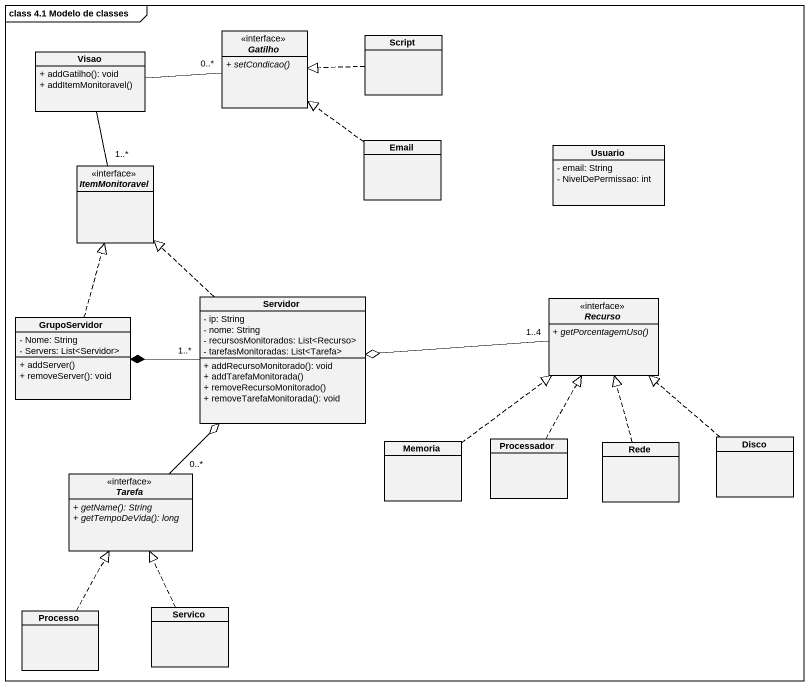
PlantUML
@startuml
mainframe class 4.1 Modelo de classes
hide circle
hide empty members
skinparam classAttributeIconSize 0
interface Gatilho {
  {abstract} + setCondicao()
}
class Visao {
  + addGatilho(): void
  + addItemMonitoravel()
}
class Script
class Email
class Usuario {
  - email: String
  - NivelDePermissao: int
}
interface ItemMonitoravel
class Servidor {
  - ip: String
  - nome: String
  - recursosMonitorados: List<Recurso>
  - tarefasMonitoradas: List<Tarefa>
  + addRecursoMonitorado(): void
  + addTarefaMonitorada()
  + removeRecursoMonitorado()
  + removeTarefaMonitorada(): void
}
interface Recurso {
  {abstract} + getPorcentagemUso()
}
class GrupoServidor {
  - Nome: String
  - Servers: List<Servidor>
  + addServer()
  + removeServer(): void
}
class Memoria
class Processador
class Rede
class Disco
interface Tarefa {
  {abstract} + getName(): String
  {abstract} + getTempoDeVida(): long
}
class Processo
class Servico
Visao -right- "0..*" Gatilho
Visao -- "1..*" ItemMonitoravel
Script .left.|> Gatilho
Email .up.|> Gatilho
Servidor .up.|> ItemMonitoravel
Servidor "1..*" -left-* GrupoServidor
Recurso "1..4" -left-o Servidor
GrupoServidor .up.|> ItemMonitoravel
Memoria .up.|> Recurso
Processador .up.|> Recurso
Rede .up.|> Recurso
Disco .up.|> Recurso
Tarefa "0..*" -up-o Servidor
Processo .up.|> Tarefa
Servico .up.|> Tarefa
@enduml
